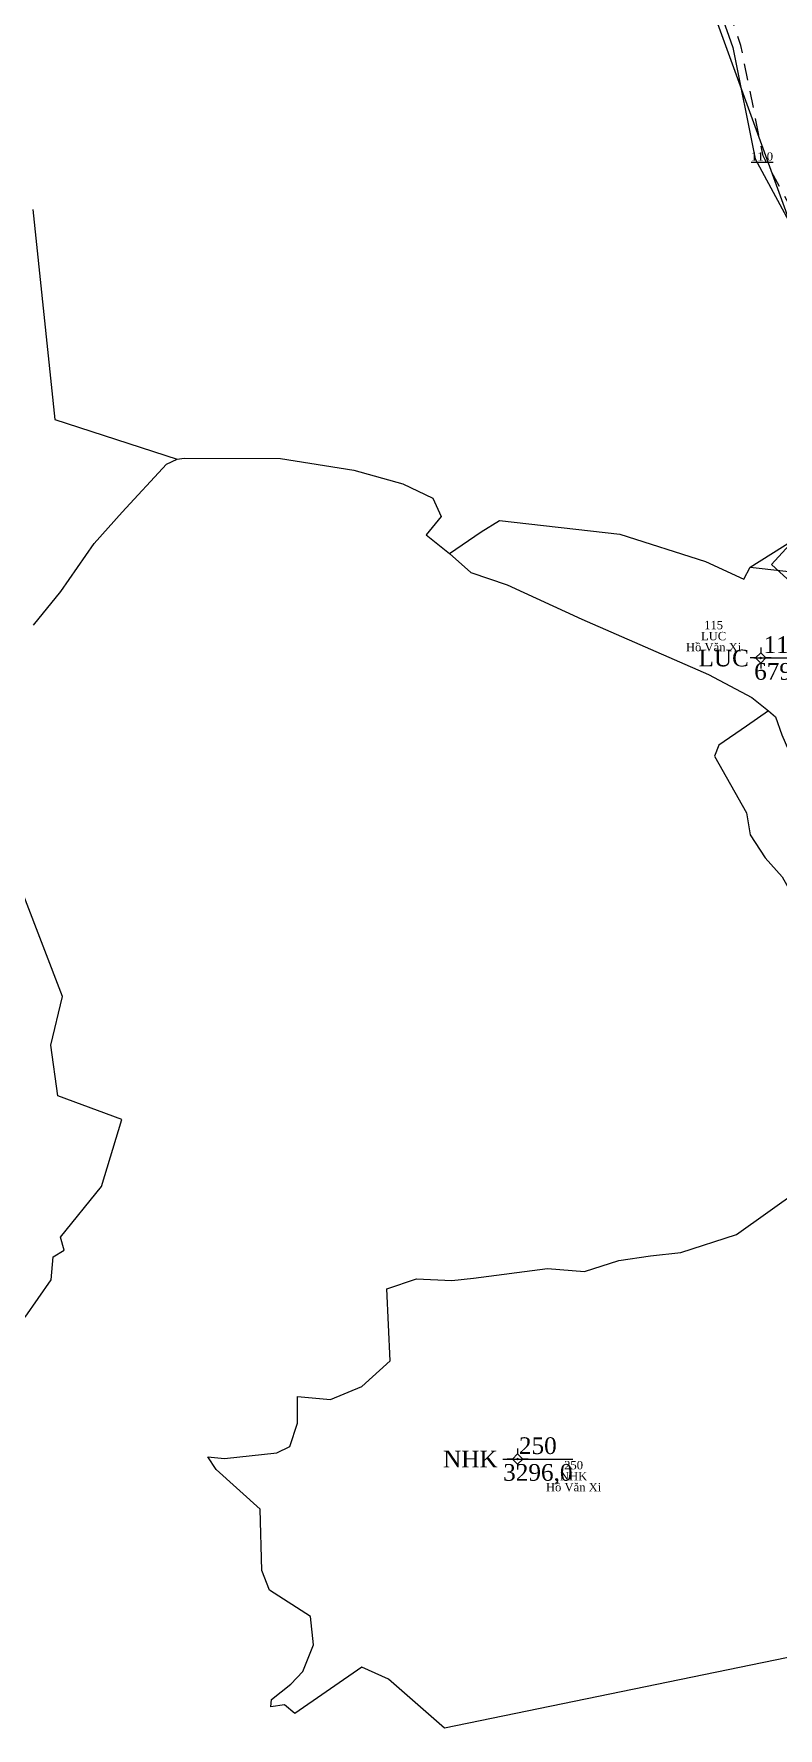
# Model space of a CAD drawing. Header units: metres. Extents: x 542180 to 550635, y 1840441 to 1846931.
# Drawn here: x 547595.8 to 547685, y 1841764.8 to 1841967.7 of the extents above; entities that cross this region are included whole.
import ezdxf
from ezdxf.enums import TextEntityAlignment as Align

# ---------------------------------------------------------------- set-up
doc = ezdxf.new("R2010")
doc.units = ezdxf.units.M
doc.header["$MEASUREMENT"] = 0
doc.linetypes.add('DGN Style 2', pattern=[3.355162, 2.013097, -1.342065])
for name, color, linetype, lineweight in [('Level 10', 7, 'Continuous', 0), ('Level 11', 7, 'Continuous', 0), ('Level 13', 7, 'Continuous', 0), ('Level 15', 7, 'Continuous', 0), ('Level 2', 7, 'Continuous', 0), ('Level 30', 7, 'Continuous', 0), ('Level 4', 7, 'Continuous', 0), ('Level 5', 7, 'Continuous', 0), ('Level 6', 7, 'Continuous', 0)]:
    doc.layers.add(name, color=color, linetype=linetype, lineweight=lineweight)
doc.styles.add('Style-Times New Roman', font='times.ttf')

# ---------------------------------------------------------------- blocks, each defined once
blk = doc.blocks.new('CENTRD')
at = {"layer": 'Level 11', "linetype": 'Continuous', "lineweight": 0}
h = blk.add_hatch(color=1, dxfattribs=at)
edge = h.paths.add_edge_path()
edge.add_arc((0, 0), 1.5, 0, 360)
at = {"layer": 'Level 11', "color": 1, "linetype": 'Continuous', "lineweight": 0}
for p, q in [((-6.25, 0), (-12.5, 0)), ((0, 6.25), (-6.25, 0)), ((-6.25, 0), (0, -6.25)), ((0, 12.5), (0, 6.25)), ((6.25, 0), (0, 6.25)), ((0, -6.25), (6.25, 0)), ((12.5, 0), (6.25, 0)), ((0, -6.25), (0, -12.5))]:
    blk.add_line(p, q, dxfattribs=at)
blk = doc.blocks.new('N_THUA_219')
at = {"layer": 'Level 13', "color": 1, "linetype": 'Continuous', "lineweight": 0}
blk.add_line((-0.811823, 0), (6.044177, 0), dxfattribs=at)
at = {"layer": 'Level 13', "color": 5, "linetype": 'Continuous', "lineweight": 0, "style": 'Style-Times New Roman'}
blk.add_text('115', height=2, dxfattribs=at).set_placement((2.616177, 1.6), align=Align.MIDDLE_CENTER)
at = {"layer": 'Level 2', "color": 3, "linetype": 'Continuous', "lineweight": 0, "style": 'Style-Times New Roman'}
blk.add_text('LUC', height=2, dxfattribs=at).set_placement((-1.411823, 0), align=Align.MIDDLE_RIGHT)
at = {"layer": 'Level 4', "color": 1, "linetype": 'Continuous', "lineweight": 0, "style": 'Style-Times New Roman'}
blk.add_text('679,0', height=2, dxfattribs=at).set_placement((2.616177, -1.6), align=Align.MIDDLE_CENTER)
blk = doc.blocks.new('N_THUA_248')
at = {"layer": 'Level 13', "color": 1, "linetype": 'Continuous', "lineweight": 0}
blk.add_line((-1.780057, 0), (6.629943, 0), dxfattribs=at)
at = {"layer": 'Level 13', "color": 5, "linetype": 'Continuous', "lineweight": 0, "style": 'Style-Times New Roman'}
blk.add_text('250', height=2, dxfattribs=at).set_placement((2.424943, 1.6), align=Align.MIDDLE_CENTER)
at = {"layer": 'Level 2', "color": 3, "linetype": 'Continuous', "lineweight": 0, "style": 'Style-Times New Roman'}
blk.add_text('NHK', height=2, dxfattribs=at).set_placement((-2.380057, 0), align=Align.MIDDLE_RIGHT)
at = {"layer": 'Level 4', "color": 1, "linetype": 'Continuous', "lineweight": 0, "style": 'Style-Times New Roman'}
blk.add_text('3296,0', height=2, dxfattribs=at).set_placement((2.424943, -1.6), align=Align.MIDDLE_CENTER)

msp = doc.modelspace()

# ---------------------------------------------------------------- linework, layer by layer
at = {"layer": 'Level 10', "color": 7, "lineweight": 0}
for p in [(547666.49, 1842000), (547681.64, 1841903.81)]:
    msp.add_line(p, (547697.69, 1841913.91), dxfattribs=at)
at = {"layer": 'Level 10', "color": 7, "lineweight": 0, "flags": 128}
for points in [[(547595.73, 1841946.64), (547598.36, 1841921.51), (547613.02, 1841916.73)], [(547595.8, 1841896.86), (547599.07, 1841900.92), (547603.05, 1841906.67), (547606.41, 1841910.39), (547611.72, 1841916.14), (547613.02, 1841916.73)], [(547613.02, 1841916.73), (547613.83, 1841916.88), (547625.39, 1841916.82), (547634.17, 1841915.42), (547640.05, 1841913.8), (547643.62, 1841912.07), (547644.64, 1841909.87), (547642.81, 1841907.7), (547645.63, 1841905.44)], [(547645.63, 1841905.44), (547649.4, 1841908.05), (547651.61, 1841909.41), (547666.02, 1841907.77), (547676.3, 1841904.48), (547680.89, 1841902.39), (547681.64, 1841903.81)], [(547645.63, 1841905.44), (547648.18, 1841903.19), (547652.55, 1841901.7), (547661.46, 1841897.6), (547676.63, 1841890.95), (547681.82, 1841888.21), (547683.82, 1841886.61)], [(547681.64, 1841903.81), (547689.12, 1841902.99), (547690.77, 1841895.41), (547697.45, 1841889.8), (547701.03, 1841879.49)], [(547683.82, 1841886.61), (547681.21, 1841884.78), (547677.89, 1841882.51), (547677.35, 1841881.2), (547681.2, 1841874.4), (547681.65, 1841871.78), (547683.43, 1841869), (547685.48, 1841866.75), (547690.56, 1841857.66), (547697.01, 1841848.79), (547698.17, 1841846.48), (547700.35, 1841840.67)], [(547683.82, 1841886.61), (547684.69, 1841885.91), (547685.44, 1841883.75), (547687.31, 1841879.44), (547689.14, 1841876.95), (547692.29, 1841876.47)], [(547594.8, 1841813.99), (547597.9, 1841818.46), (547598.14, 1841821.22), (547599.45, 1841822.03), (547599.01, 1841823.59), (547603.94, 1841829.64), (547606.39, 1841837.67), (547598.72, 1841840.52), (547597.88, 1841846.56), (547599.26, 1841852.42), (547594.63, 1841864.46)], [(547690.26, 1841774.08), (547645.01, 1841764.8), (547638.33, 1841770.66), (547635.11, 1841772.11), (547627.09, 1841766.57), (547625.87, 1841767.57), (547624.23, 1841767.34), (547624.29, 1841768.22), (547626.63, 1841770.07), (547628.05, 1841771.57), (547629.32, 1841774.76), (547628.98, 1841778.18), (547624.06, 1841781.31), (547623.15, 1841783.67), (547622.94, 1841791), (547617.67, 1841795.77), (547616.67, 1841797.29), (547618.67, 1841797.09), (547624.93, 1841797.75), (547626.48, 1841798.53), (547627.42, 1841801.32), (547627.4, 1841804.49), (547631.38, 1841804.14), (547635.11, 1841805.7), (547638.51, 1841808.76), (547638.13, 1841817.42), (547641.68, 1841818.59), (547645.92, 1841818.4), (547648.49, 1841818.69), (547657.35, 1841819.84), (547661.78, 1841819.47), (547665.91, 1841820.79), (547669.71, 1841821.37), (547673.35, 1841821.77), (547679.99, 1841823.92), (547687.51, 1841829.25)]]:
    msp.add_lwpolyline(points, dxfattribs=at)
at = {"layer": 'Level 30', "color": 5, "linetype": 'Continuous', "lineweight": 0, "flags": 128}
for points in [[(547673.0545, 1841984.5015), (547679.5639, 1841966.0243), (547682.2338, 1841952.728), (547688.159, 1841941.7658), (547693.5707, 1841929.033), (547700.2026, 1841908.8052), (547705.5782, 1841892.8921), (547710.7808, 1841875.8782), (547715.7896, 1841857.318)], [(547701.4179, 1841904.8904), (547693.178, 1841895.8936), (547684.1811, 1841904.1335), (547692.4211, 1841913.1304), (547701.4179, 1841904.8904)]]:
    msp.add_lwpolyline(points, dxfattribs=at)
at = {"layer": 'Level 6', "color": 2, "linetype": 'DGN Style 2', "lineweight": 0, "flags": 128}
msp.add_lwpolyline([(547716.755061, 1841857.578547), (547711.74194, 1841876.154759), (547706.530247, 1841893.198395), (547701.151437, 1841909.120999), (547694.507672, 1841929.384987), (547689.060996, 1841942.200078), (547683.184741, 1841953.071727), (547680.530471, 1841966.290185), (547673.995798, 1841984.839126), (547668.877415, 1841998.858464), (547664.931003, 1842010.297889), (547662.0859, 1842017.928669), (547653.217451, 1842042.444702), (547649.625597, 1842050.550641), (547648.042995, 1842052.409814), (547646.052498, 1842054.120149), (547642.940833, 1842055.881271), (547640.792811, 1842056.620958), (547638.518214, 1842057.05191), (547636.396872, 1842057.353386), (547635.086996, 1842057.136674), (547632.266885, 1842056.680208), (547621.898857, 1842054.876032), (547604.745904, 1842051.338969), (547590.697417, 1842048.741777), (547587.260803, 1842047.982061), (547586.778395, 1842047.874647), (547584.864839, 1842047.438417), (547582.955039, 1842047.016231), (547581.035728, 1842046.605079), (547579.112731, 1842046.177044), (547577.193137, 1842045.733643), (547575.276426, 1842045.274705), (547573.364854, 1842044.797766), (547571.457243, 1842044.308568), (547569.552817, 1842043.804022), (547567.652571, 1842043.284203), (547565.756483, 1842042.749133), (547563.866047, 1842042.199391), (547563.313248, 1842042.035486), (547561.976886, 1842041.633534), (547560.094815, 1842041.053354), (547558.216771, 1842040.458031), (547556.343655, 1842039.847549), (547554.47539, 1842039.222216), (547552.610956, 1842038.581481), (547550.754823, 1842037.921402), (547548.903354, 1842037.251834), (547547.056131, 1842036.567046), (547545.214458, 1842035.867407), (547543.390955, 1842035.158051), (547541.555013, 1842034.483025), (547540.01843, 1842033.909501), (547539.704145, 1842033.790827)], dxfattribs=at)

# ---------------------------------------------------------------- block references
at = {"layer": 'Level 11', "color": 1, "linetype": 'Continuous', "lineweight": 0, "xscale": 0.1, "yscale": 0.1, "zscale": 0.1}
for p in [(547682.9, 1841892.94), (547653.78, 1841797.02)]:
    msp.add_blockref('CENTRD', p, dxfattribs=at)
at = {"layer": 'Level 2', "color": 3, "linetype": 'Continuous', "lineweight": 0}
for name, p in [('N_THUA_219', (547682.9, 1841892.94)), ('N_THUA_248', (547653.78, 1841797.02))]:
    msp.add_blockref(name, p, dxfattribs=at)

# ---------------------------------------------------------------- texts
at = {"layer": 'Level 15', "color": 1, "linetype": 'Continuous', "lineweight": 0, "char_height": 1, "attachment_point": 5, "line_spacing_factor": 0.790495, "style": 'Style-Times New Roman'}
for s, insert in [('115\\PLUC\\PHồ Văn Xi', (547677.258347, 1841895.553647)), ('250\\PNHK\\PHồ Văn Xi', (547660.489416, 1841794.960104))]:
    msp.add_mtext(s, dxfattribs=dict(at, insert=insert))
at = {"layer": 'Level 5', "color": 5, "linetype": 'Continuous', "lineweight": 0, "style": 'Style-Times New Roman'}
msp.add_text('%%u11,0%%U', height=1, dxfattribs=at).set_placement((547683.063142, 1841952.993075), align=Align.MIDDLE_CENTER)

doc.saveas('drawing.dxf')
